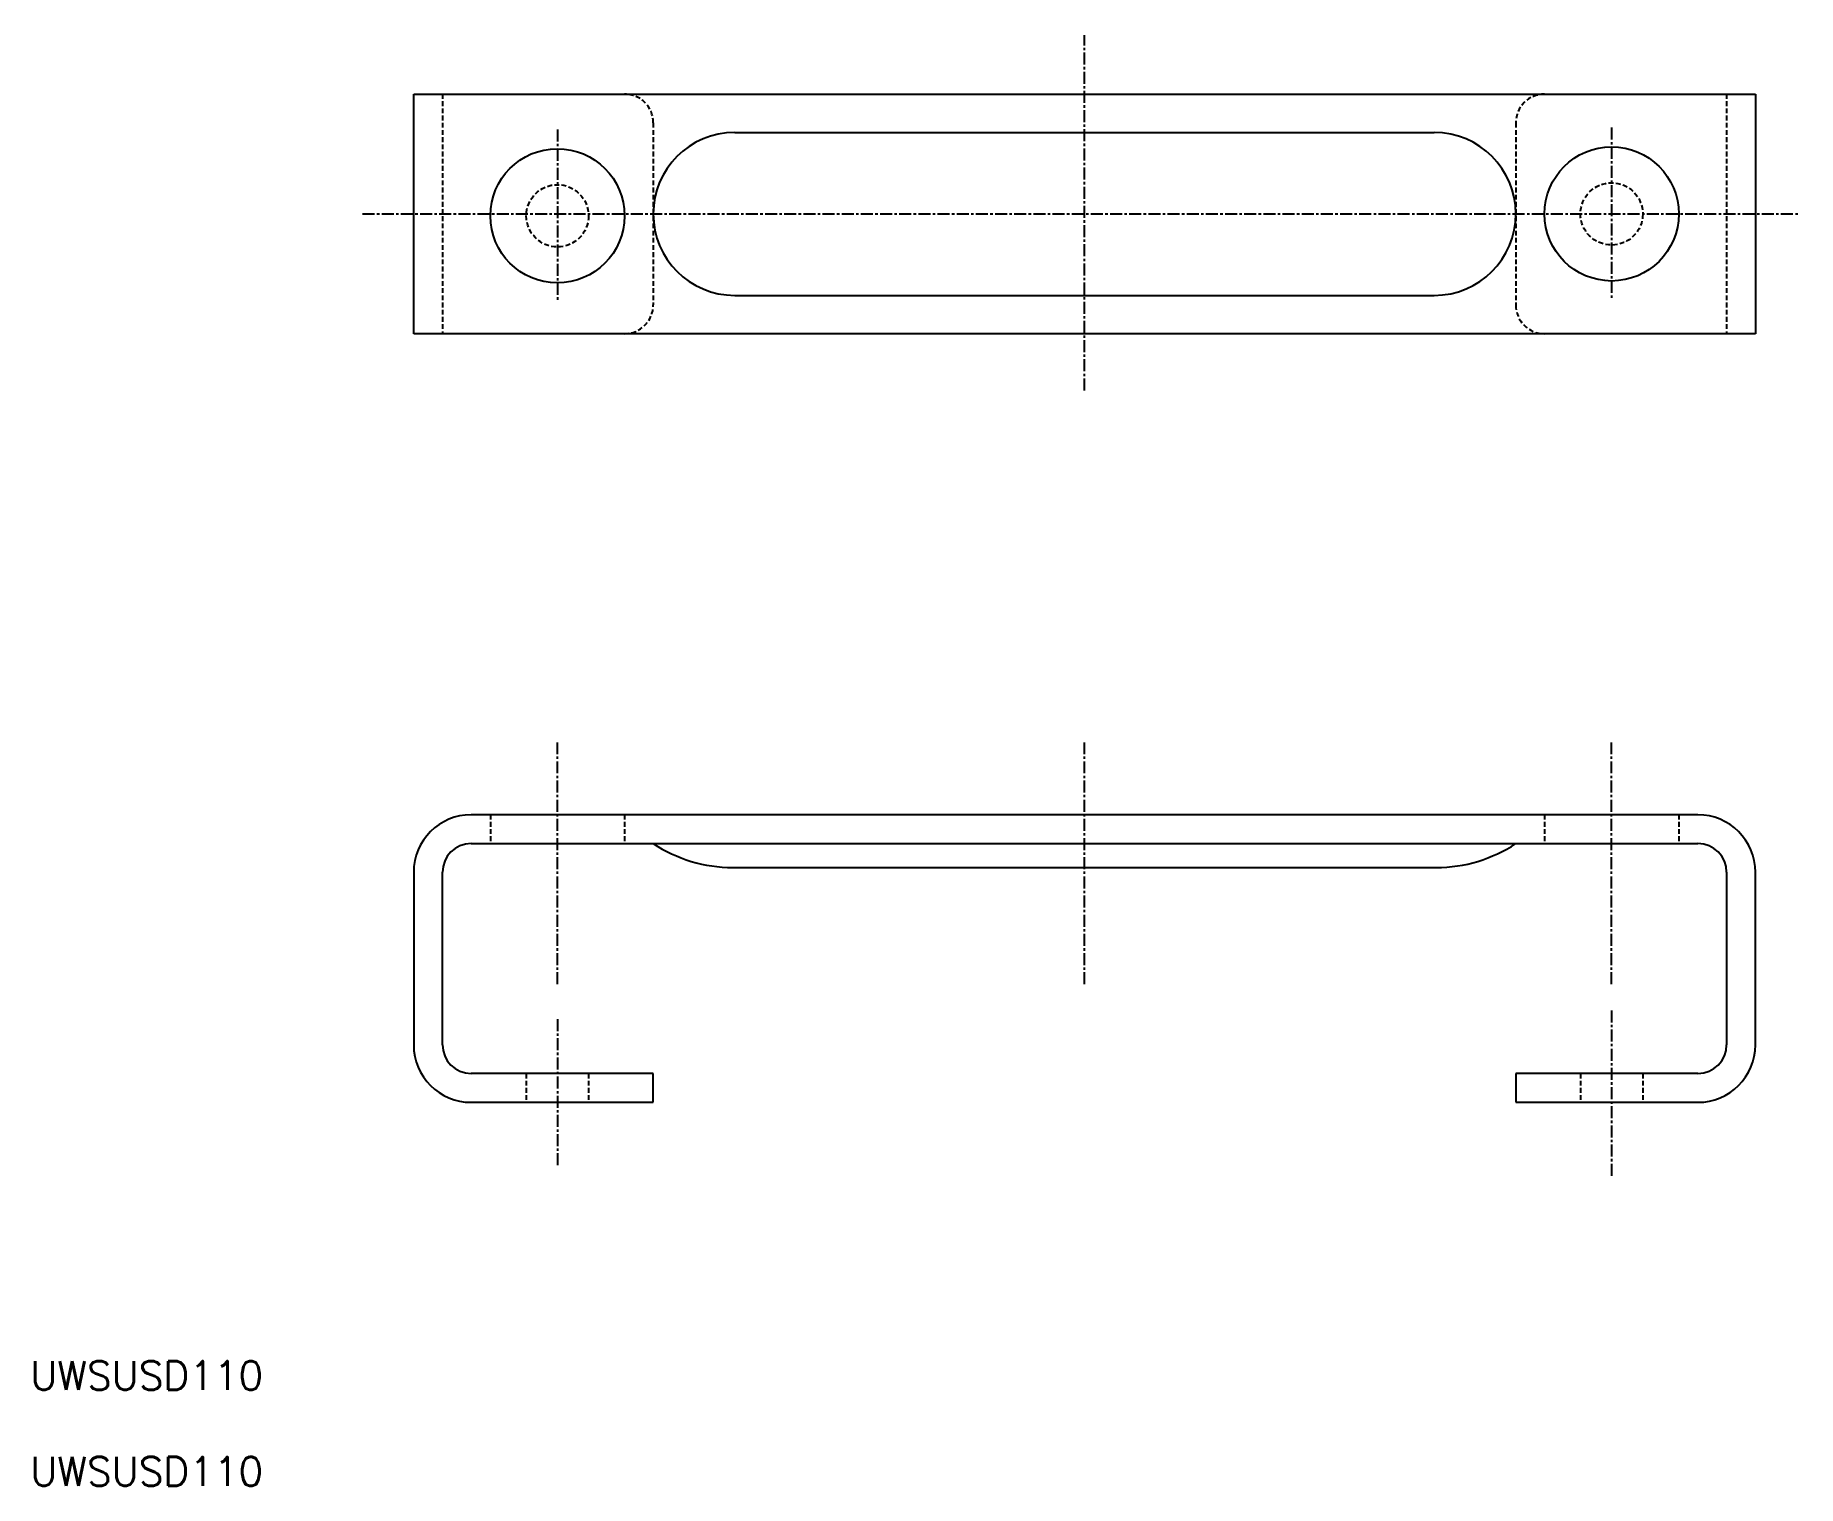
# Model space of a CAD drawing. Extents: x 11 to 194, y 10 to 161.
import ezdxf

# ---------------------------------------------------------------- set-up
doc = ezdxf.new("R2010")
doc.units = 0
doc.linetypes.add('CENTER', pattern=[2, 1.25, -0.25, 0.25, -0.25])
doc.linetypes.add('DASHED', pattern=[0.75, 0.5, -0.25])
doc.layers.get('0').update_dxf_attribs({"linetype": 'CONTINUOUS'})
doc.layers.add('CENTER', color=1, linetype='CENTER')
doc.styles.get("Standard").update_dxf_attribs({"font": 'txt.shx'})

msp = doc.modelspace()

# ---------------------------------------------------------------- linework, layer by layer
at = {"color": 7, "linetype": 'CONTINUOUS'}
for p, q in [((50, 130.18), (50, 155.18)), ((50, 155.18), (190, 155.18)), ((190, 155.18), (190, 130.18)), ((83.5, 151.18), (156.5, 151.18)), ((83.5, 134.18), (156.5, 134.18)), ((190, 130.18), (50, 130.18)), ((184, 80), (56, 80)), ((56, 77), (184, 77)), ((56, 77), (169, 77)), ((71, 77), (184, 77)), ((50, 74), (50, 56)), ((53, 56), (53, 74)), ((83.29, 74.5), (156.71, 74.5)), ((187, 74), (187, 56)), ((190, 56), (190, 74)), ((75, 53), (56, 53)), ((75, 50), (75, 53)), ((184, 53), (165, 53)), ((165, 53), (165, 50)), ((56, 50), (75, 50)), ((165, 50), (184, 50))]:
    msp.add_line(p, q, dxfattribs=at)
at = {"color": 3, "linetype": 'DASHED'}
for p, q in [((53, 155.18), (53, 130.18)), ((187, 155.18), (187, 130.18)), ((75, 152.18), (75, 133.18)), ((165, 152.18), (165, 133.18)), ((58, 80), (58, 77)), ((72, 80), (72, 77)), ((168, 80), (168, 77)), ((182, 80), (182, 77)), ((61.75, 53), (61.75, 50)), ((68.25, 53), (68.25, 50)), ((171.75, 53), (171.75, 50)), ((178.25, 53), (178.25, 50))]:
    msp.add_line(p, q, dxfattribs=at)
at = {"color": 7, "linetype": 'CONTINUOUS'}
for centre in [(65, 142.48), (175, 142.68)]:
    msp.add_circle(centre, 7, dxfattribs=at)
at = {"color": 3, "linetype": 'DASHED'}
for centre in [(65, 142.48), (175, 142.68)]:
    msp.add_circle(centre, 3.25, dxfattribs=at)
for centre, start, end in [((72, 152.18), 0, 90), ((168, 152.18), 90, 180), ((72, 133.18), 270, 0), ((168, 133.18), 180, 270)]:
    msp.add_arc(centre, 3, start, end, dxfattribs=at)
at = {"color": 7, "linetype": 'CONTINUOUS'}
for centre, radius, start, end in [((83.5, 142.68), 8.5, 90, 270), ((156.5, 142.68), 8.5, 270, 90), ((56, 74), 6, 90, 180), ((184, 74), 6, 0, 90), ((56, 74), 3, 90, 180), ((83.29, 89.5), 15, 236.4427, 270), ((156.71, 89.5), 15, 270, 303.5573), ((184, 74), 3, 0, 90), ((56, 56), 6, 180, 270), ((56, 56), 3, 180, 270), ((184, 56), 3, 270, 0), ((184, 56), 6, 270, 0)]:
    msp.add_arc(centre, radius, start, end, dxfattribs=at)
at = {"layer": 'CENTER', "color": 1, "linetype": 'CENTER'}
for p, q in [((120, 124.26), (120, 161.32)), ((65, 151.48), (65, 133.48)), ((175, 151.68), (175, 133.68)), ((44.67, 142.68), (194.42, 142.68)), ((65, 62.32), (65, 87.54)), ((120, 62.32), (120, 87.54)), ((175, 62.32), (175, 87.54)), ((175, 59.59), (175, 42.28)), ((65, 58.68), (65, 43.19))]:
    msp.add_line(p, q, dxfattribs=at)

# ---------------------------------------------------------------- texts
at = {"color": 7, "linetype": 'CONTINUOUS'}
for p in [(10, 20), (10, 10)]:
    msp.add_text('UWSUSD110', height=3, dxfattribs=at).set_placement(p)

doc.saveas('drawing.dxf')
